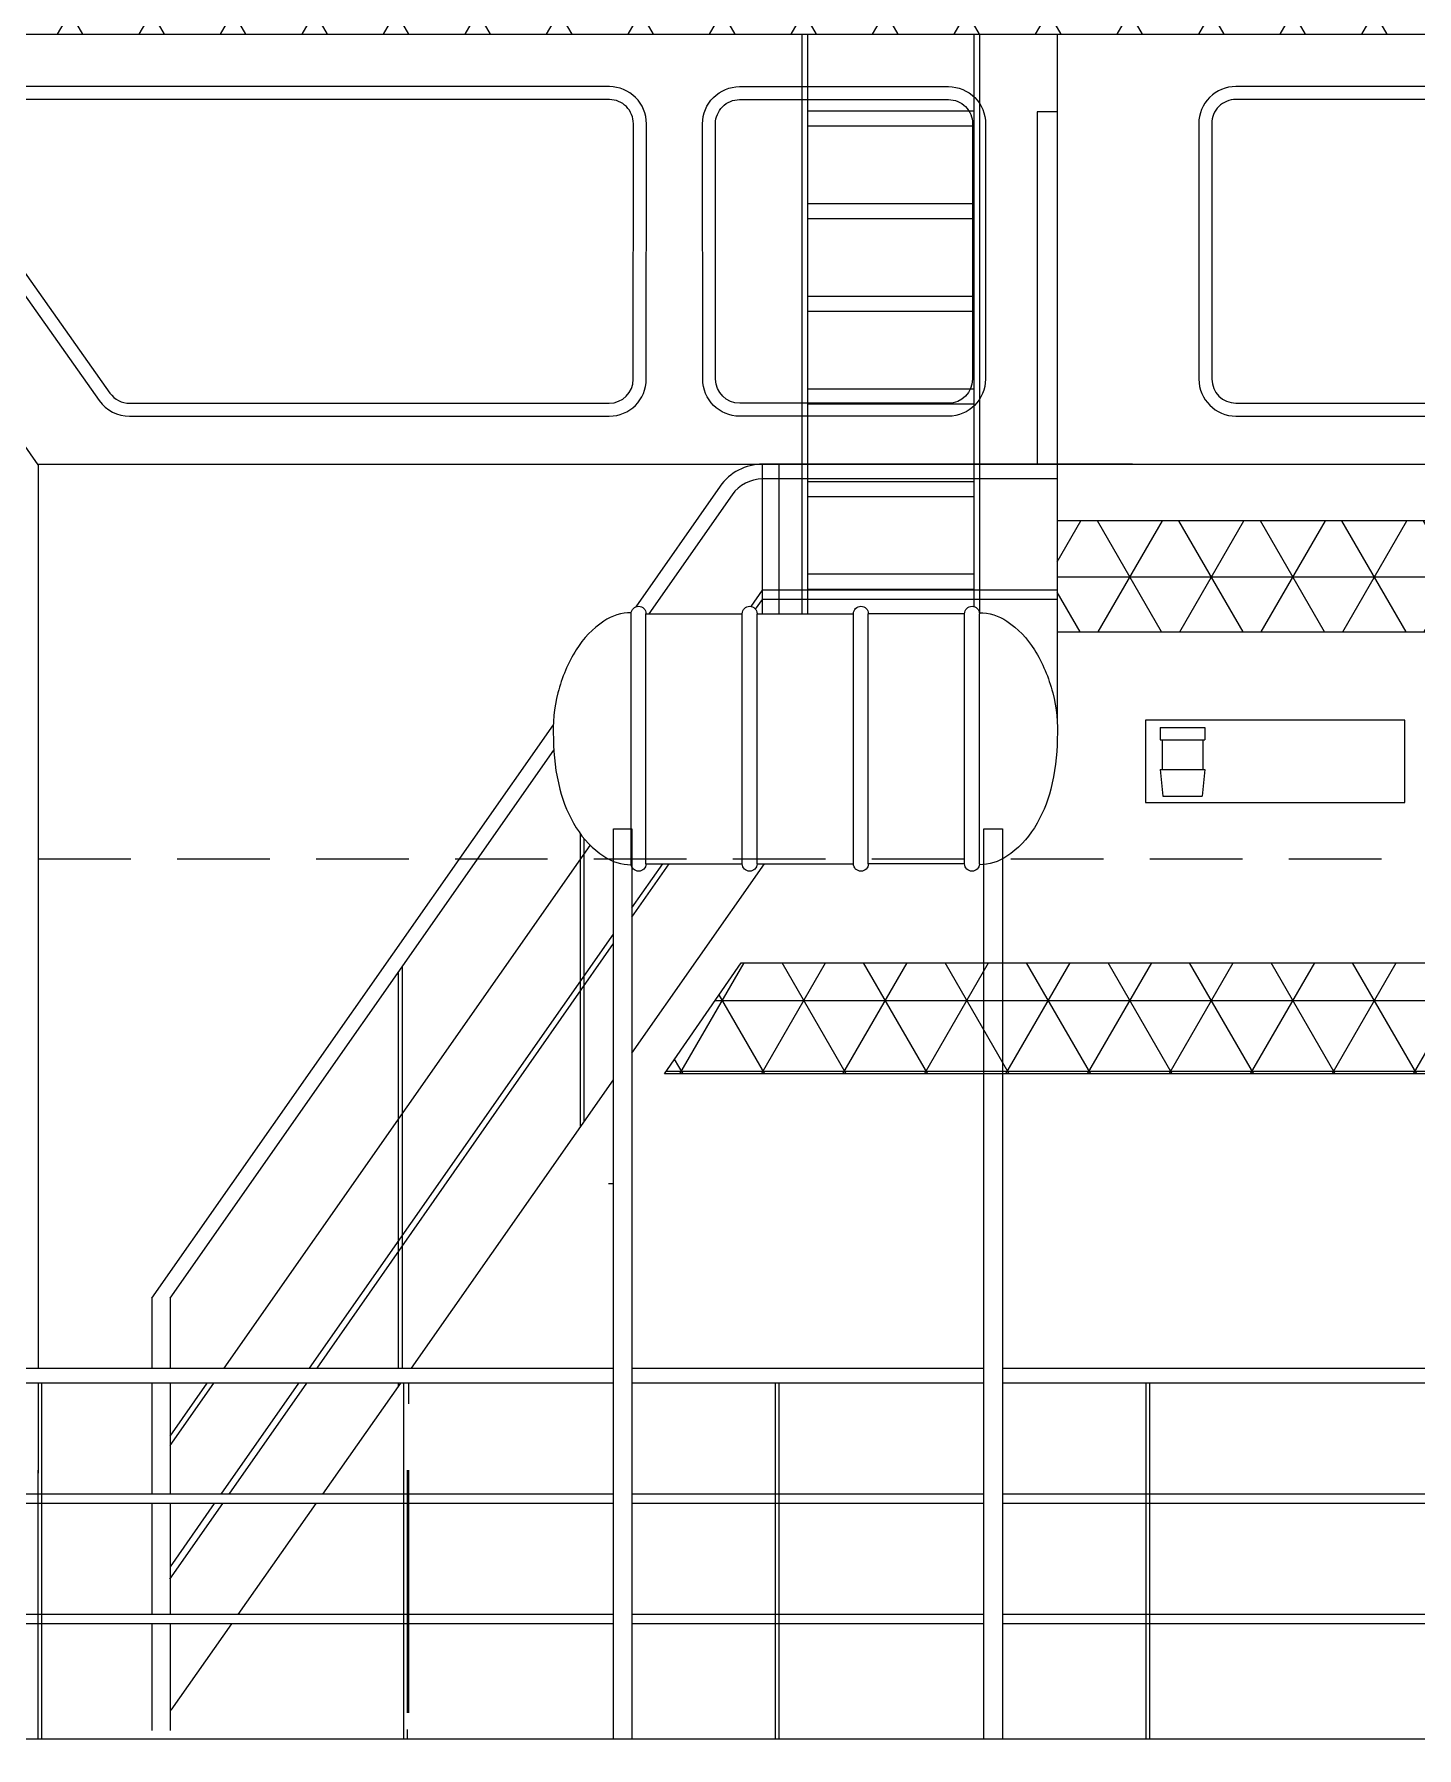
# Model space of a CAD drawing. Extents: x -79364 to 3230, y 28528 to 72157.
# Drawn here: x -58281 to -54550, y 55406 to 60031 of the extents above; entities that cross this region are included whole.
import ezdxf

# ---------------------------------------------------------------- set-up
doc = ezdxf.new("R2010")
doc.units = 0
doc.header["$LTSCALE"] = 500
doc.linetypes.add('DASHED', pattern=[0.75, 0.5, -0.25])
doc.layers.get('0').update_dxf_attribs({"linetype": 'CONTINUOUS'})
for name, color, linetype in [('S0CO1', 1, 'CONTINUOUS'), ('S0CO2', 2, 'CONTINUOUS'), ('S0CO3', 3, 'CONTINUOUS'), ('S0DA1', 1, 'DASHED'), ('Vannlinje', 5, 'CONTINUOUS')]:
    doc.layers.add(name, color=color, linetype=linetype)

# ---------------------------------------------------------------- blocks, each defined once
blk = doc.blocks.new('FLÅTE-20-25-PLAN')
at = {"color": 0, "linetype": 'ByBlock'}
for p, q in [((-470, 675), (-470, 0)), ((-430, 675), (-430, 0)), ((-430, 675), (-170, 675)), ((-170, 675), (-170, 0)), ((-130, 675), (-130, 0)), ((-130, 675), (130, 675)), ((130, 675), (130, 0)), ((170, 675), (170, 0)), ((430, 675), (170, 675)), ((430, 675), (430, 0)), ((470, 675), (470, 0)), ((-430, 0), (-170, 0)), ((-130, 0), (130, 0)), ((430, 0), (170, 0))]:
    blk.add_line(p, q, dxfattribs=at)
for points in [[(-469.6, -2.5, -0.148769), (-544, 20.1, -0.107097), (-618.1, 97.1, -0.075852), (-667.6, 213.4, -0.076955), (-679.6, 337.5, -0.062698), (-662.5, 473.4, -0.075852), (-618.1, 577.9, -0.107097), (-544, 654.8, -0.148769), (-469.6, 677.5, -0.148769)], [(469.6, -2.5, 0.148769), (544, 20.1, 0.107097), (618.1, 97.1, 0.075852), (667.6, 213.4, 0.076955), (679.6, 337.5, 0.062698), (662.5, 473.4, 0.075852), (618.1, 577.9, 0.107097), (544, 654.8, 0.148769), (469.6, 677.5, 0.148769)]]:
    blk.add_lwpolyline(points, format="xyb", dxfattribs=at)
for centre, start, end in [((-450, 675), 0, 180), ((-150, 675), 0, 180), ((150, 675), 0, 180), ((450, 675), 0, 180), ((-450, 0), 180, 0), ((-150, 0), 180, 0), ((150, 0), 180, 0), ((450, 0), 180, 0)]:
    blk.add_arc(centre, 20, start, end, dxfattribs=at)
blk = doc.blocks.new('la')
at = {"layer": 'S0CO2'}
for p, q in [((-60, 185), (60, 185)), ((-60, 185), (-60, 152)), ((60, 185), (60, 152)), ((-60, 152), (60, 152)), ((-55, 152), (-55, 72)), ((55, 152), (55, 72)), ((-60, 72), (60, 72)), ((-60, 72), (-52.9, 0)), ((60, 72), (52.9, 0)), ((-52.9, 0), (52.9, 0))]:
    blk.add_line(p, q, dxfattribs=at)

msp = doc.modelspace()

# ---------------------------------------------------------------- hatches: boundary and pattern name
at = {"layer": 'Vannlinje'}
h = msp.add_hatch(dxfattribs=at)
h.set_pattern_fill('NET3', color=0, scale=60)
h.set_pattern_definition([(0, (-76551.82, -28873.9), (0, 190.5), []), (60, (-76551.82, -28873.9), (-164.97784, 95.25), []), (120, (-76551.82, -28873.9), (-164.97784, -95.25), [])])
h.paths.add_polyline_path([(-56580.719, 57224.699), (-56373.38, 57524.699), (-47770.984, 57524.699), (-47357.932, 57224.699)])
h.paths.add_polyline_path([(-59366.791, 60030.513), (-51149.685, 60030.24), (-51255.826, 60093.724), (-51369.355, 60155.776), (-51410.938, 60176.458), (-51499.835, 60217.242), (-51578.154, 60250.267), (-51686.763, 60288.242), (-51798.898, 60317.237), (-51897.713, 60333.544), (-52046.487, 60349.5), (-52156.17, 60358.137), (-52271.386, 60365.79), (-52403.914, 60373.542), (-52562.631, 60381.82), (-59120.803, 60381.82)])
h.paths.add_polyline_path([(-55520.823, 58717.735), (-55520.823, 58417.735), (-53505.66, 58417.735), (-53715.722, 58717.735)])
h.paths.add_polyline_path([(-52216.638, 58417.735), (-52426.7, 58717.735), (-53518.091, 58717.735), (-53308.029, 58417.735)])

# ---------------------------------------------------------------- linework, layer by layer
at = {"layer": 'S0CO1', "color": 0}
for p, q in [((-56209.742, 60030.513), (-56209.742, 58466.671)), ((-56194.742, 60030.513), (-56194.742, 58466.671)), ((-55744.742, 58485.841), (-55744.742, 60030.513)), ((-55729.742, 58469.191), (-55729.742, 60030.513)), ((-56194.742, 59823.86), (-55744.742, 59823.86)), ((-55575.036, 59821.299), (-55575.036, 58870.24)), ((-55520.823, 59821.299), (-55575.036, 59821.299)), ((-56194.742, 59783.173), (-55744.742, 59783.173)), ((-56194.742, 59573.86), (-55744.742, 59573.86)), ((-56194.742, 59533.173), (-55744.742, 59533.173)), ((-56194.742, 59323.86), (-55744.742, 59323.86)), ((-56194.742, 59283.173), (-55744.742, 59283.173)), ((-56194.742, 59073.86), (-55744.742, 59073.86)), ((-56194.742, 59033.173), (-55744.742, 59033.173)), ((-58272.058, 58870.24), (-52437.861, 58870.24)), ((-56315.905, 58466.671), (-56315.905, 58870.24)), ((-55317.77, 58870.24), (-56314.938, 58870.24)), ((-55520.823, 58830.24), (-56314.938, 58830.24)), ((-56270.823, 58466.671), (-56270.823, 58870.24)), ((-56657.224, 58485.486), (-56429.619, 58810.54)), ((-56621.568, 58466.671), (-56396.853, 58787.597)), ((-56194.742, 58823.86), (-55744.742, 58823.86)), ((-56194.742, 58783.173), (-55744.742, 58783.173)), ((-56194.742, 58573.86), (-55744.742, 58573.86)), ((-56346.664, 58486.311), (-56315.905, 58530.24)), ((-56334.477, 58478.716), (-56315.905, 58505.24)), ((-55520.823, 58530.24), (-56315.905, 58530.24)), ((-55520.823, 58505.24), (-56315.905, 58505.24)), ((-56194.742, 58533.173), (-55744.742, 58533.173)), ((-57963.873, 56619.398), (-56880.466, 58166.664)), ((-57915.042, 56619.398), (-56879.216, 58098.711)), ((-56806.953, 57082.494), (-56806.953, 57871.611)), ((-56796.953, 57096.775), (-56796.953, 57858.923)), ((-57768.835, 56430.24), (-56780.731, 57841.4)), ((-56668.562, 57647.841), (-56567.817, 57791.719)), ((-56668.562, 57672.841), (-56585.323, 57791.719)), ((-57538.917, 56430.24), (-56718.562, 57601.434)), ((-57518.095, 56430.24), (-56718.562, 57576.434)), ((-57298.001, 56430.24), (-57298.001, 57500.625)), ((-57288.001, 56430.24), (-57288.001, 57514.907)), ((-56731.639, 56928.535), (-56718.562, 56928.535)), ((-57963.873, 56619.398), (-57963.873, 56430.24)), ((-57915.042, 56619.398), (-57915.042, 56430.24)), ((-59189.185, 56430.24), (-57770.823, 56430.24)), ((-57770.823, 56430.24), (-56718.562, 56430.24)), ((-56668.562, 56430.24), (-55718.562, 56430.24)), ((-55668.562, 56430.24), (-37567.336, 56430.24)), ((-57270.823, 56390.24), (-59189.185, 56390.24)), ((-58270.823, 56390.24), (-58270.823, 56146.647)), ((-58260.823, 56149.052), (-58260.823, 56390.24)), ((-57963.873, 56390.24), (-57963.873, 56090.24)), ((-57915.042, 56221.435), (-57796.844, 56390.24)), ((-57915.042, 56246.435), (-57814.349, 56390.24)), ((-57915.042, 56390.24), (-57915.042, 56090.24)), ((-57777.067, 56090.24), (-57566.934, 56390.24)), ((-57755.263, 56090.24), (-57545.997, 56390.24)), ((-56718.562, 56390.24), (-57349.695, 56390.24)), ((-57298.001, 56381.205), (-57298.001, 56390.24)), ((-57283.66, 56132.491), (-57283.66, 56390.24)), ((-57270.823, 56334.488), (-57270.823, 56390.24)), ((-55718.562, 56390.24), (-56668.562, 56390.24)), ((-56280.823, 56132.491), (-56280.823, 56390.24)), ((-56270.823, 56148.079), (-56270.823, 56390.24)), ((-37567.336, 56390.24), (-55668.562, 56390.24)), ((-55280.823, 56095.032), (-55280.823, 56390.24)), ((-55270.823, 56120.662), (-55270.823, 56390.24)), ((-58270.823, 55450.677), (-58270.823, 56155.109)), ((-58260.823, 55500.371), (-58260.823, 56155.109)), ((-57283.66, 55452.233), (-57283.66, 56155.109)), ((-57273.66, 55500.371), (-57273.66, 56155.109)), ((-56280.823, 55452.233), (-56280.823, 56155.109)), ((-56270.823, 55500.371), (-56270.823, 56155.109)), ((-55280.823, 55451.459), (-55280.823, 56155.109)), ((-55270.823, 55500.371), (-55270.823, 56155.109)), ((-56718.562, 56065.24), (-59188.783, 56065.24)), ((-56718.562, 56090.24), (-59174.192, 56090.24)), ((-57963.873, 56065.24), (-57963.873, 55765.24)), ((-57915.368, 55860.717), (-57772.702, 56065.24)), ((-57915.042, 56065.24), (-57915.042, 55765.24)), ((-57914.113, 55894.584), (-57794.578, 56065.24)), ((-55718.562, 56090.24), (-56668.562, 56090.24)), ((-55718.562, 56065.24), (-56668.562, 56065.24)), ((-43280.823, 56090.24), (-55668.562, 56090.24)), ((-43270.823, 56065.24), (-55668.562, 56065.24)), ((-56718.562, 55765.24), (-59179.056, 55765.24)), ((-56718.562, 55740.24), (-59179.056, 55740.24)), ((-57963.873, 55740.24), (-57963.873, 55452.763)), ((-57915.042, 55740.24), (-57915.042, 55452.763)), ((-55718.562, 55765.24), (-56668.562, 55765.24)), ((-55718.562, 55740.24), (-56668.562, 55740.24)), ((-53900.026, 55765.24), (-55668.562, 55765.24)), ((-53936.8, 55740.24), (-55668.562, 55740.24)), ((-58270.823, 55430.24), (-58270.823, 55455.24)), ((-58260.823, 55430.24), (-58260.823, 55455.24)), ((-57283.66, 55430.24), (-57283.66, 55455.24)), ((-57273.66, 55430.24), (-57273.66, 55455.24)), ((-56280.823, 55430.24), (-56280.823, 55455.24)), ((-56270.823, 55430.24), (-56270.823, 55455.24)), ((-55280.823, 55430.24), (-55280.823, 55455.24)), ((-55270.823, 55430.24), (-55270.823, 55455.24))]:
    msp.add_line(p, q, dxfattribs=at)
for points in [[(-58024.149, 59034.708), (-56729.648, 59034.726, 0.41406237), (-56664.648, 59099.692), (-56664.292, 59789.15, 0.41436477), (-56729.292, 59854.183), (-58511.836, 59854.165, 0.60844985), (-58564.902, 59751.629), (-58077.215, 59062.171, 0.24343323)], [(-56377.813, 59854.152), (-55813.939, 59854.165, -0.41436477), (-55748.939, 59789.132), (-55749.295, 59099.674, -0.41406237), (-55814.295, 59034.708), (-56377.457, 59034.694, -0.41406237), (-56442.457, 59099.661), (-56442.813, 59789.118, -0.41436477)], [(-55038.2, 59034.981), (-54093.636, 59034.981, 0.24630508), (-54040.166, 59063.021), (-53563.604, 59752.479, 0.60474352), (-53617.074, 59854.438), (-55038.556, 59854.438, 0.41436477), (-55103.556, 59789.405), (-55103.2, 59099.947, 0.41406237)]]:
    msp.add_lwpolyline(points, format="xyb", close=True, dxfattribs=at)
for radius in [140, 100]:
    msp.add_arc((-56315.905, 58730.24), radius, 90, 145, dxfattribs=at)
at = {"layer": 'S0CO2', "color": 0}
for points in [[(-58024.149, 58999.708), (-56729.648, 58999.726, 0.41406237), (-56629.648, 59099.674), (-56629.292, 59789.132, 0.41436477), (-56729.292, 59889.183), (-58511.836, 59889.165, 0.60844985), (-58593.476, 59731.417), (-58105.789, 59041.959, 0.24343323)], [(-56377.813, 59889.152), (-55813.939, 59889.165, -0.41436477), (-55713.939, 59789.114), (-55714.295, 59099.656, -0.41406237), (-55814.295, 58999.708), (-56377.457, 58999.694, -0.41406237), (-56477.457, 59099.643), (-56477.813, 59789.1, -0.41436477)], [(-55038.2, 58999.981), (-54093.636, 58999.981, 0.24630508), (-54011.375, 59043.12), (-53534.813, 59732.578, 0.60474352), (-53617.074, 59889.438), (-55038.556, 59889.438, 0.41436477), (-55138.556, 59789.386), (-55138.2, 59099.929, 0.41406237)]]:
    msp.add_lwpolyline(points, format="xyb", close=True, dxfattribs=at)
msp.add_lwpolyline([(-55282.721, 57957.297), (-54582.721, 57957.297), (-54582.721, 58179.415), (-55282.721, 58179.415)], close=True, dxfattribs=at)
for points in [[(-56718.562, 55429.978), (-56718.562, 57885.617), (-56668.562, 57885.617), (-56668.562, 55429.978)], [(-55718.562, 55429.978), (-55718.562, 57885.617), (-55668.562, 57885.617), (-55668.562, 55429.978)]]:
    msp.add_lwpolyline(points, dxfattribs=at)
msp.add_lwpolyline([(-64600.82, 53832.23), (-64600.82, 52897.23, 0.41421356), (-64550.82, 52847.23), (-60540.822, 52847.23, 0.41421356), (-60490.822, 52897.23), (-60490.822, 55430.24), (-57270.823, 55430.24)], format="xyb", dxfattribs=at)
at = {"layer": 'S0CO3', "color": 0}
for p, q in [((-59366.791, 60030.513), (-51150.133, 60030.513)), ((-58270.823, 58868.476), (-59084.49, 60030.513)), ((-55520.823, 60030.513), (-55520.823, 58175.399)), ((-58270.823, 58868.476), (-58270.823, 56430.24)), ((-56668.562, 57280.136), (-56310.348, 57791.719)), ((-57263.666, 56430.24), (-56718.562, 57208.729)), ((-57502.579, 56090.24), (-57291.75, 56390.24)), ((-57270.823, 55500.371), (-57270.823, 56155.109)), ((-57730.977, 55765.24), (-57520.148, 56065.24)), ((-57911.923, 55507.762), (-57748.546, 55740.24)), ((-57270.823, 55430.24), (-52736.427, 55430.24))]:
    msp.add_line(p, q, dxfattribs=at)
at = {"layer": 'S0DA1', "color": 0, "linetype": 'DASHED'}
for p, q in [((-58270.823, 57805.24), (-51467.958, 57805.513)), ((-58260.823, 55449.468), (-58260.823, 56155.109)), ((-56270.823, 55451.459), (-56270.823, 56155.109)), ((-55270.823, 55454.554), (-55270.823, 56155.109)), ((-58260.823, 55430.24), (-58260.823, 55455.24)), ((-57273.66, 55430.24), (-57273.66, 55455.24)), ((-56270.823, 55430.24), (-56270.823, 55455.24)), ((-55270.823, 55430.24), (-55270.823, 55455.24))]:
    msp.add_line(p, q, dxfattribs=at)
at = {"layer": 'Vannlinje', "color": 0}
msp.add_lwpolyline([(-59366.791, 60030.513), (-51149.685, 60030.24), (-51255.826, 60093.724), (-51369.355, 60155.776), (-51410.938, 60176.458), (-51499.835, 60217.242), (-51578.154, 60250.267), (-51686.763, 60288.242), (-51798.898, 60317.237), (-51897.713, 60333.544), (-52046.487, 60349.5), (-52156.17, 60358.137), (-52271.386, 60365.79), (-52403.914, 60373.542), (-52562.631, 60381.82), (-59120.803, 60381.82), (-59366.791, 60030.513)], dxfattribs=at)
for points in [[(-55520.823, 58717.735), (-55520.823, 58417.735), (-53505.66, 58417.735), (-53715.722, 58717.735)], [(-56580.719, 57224.699), (-56373.38, 57524.699), (-47770.984, 57524.699), (-47357.932, 57224.699)]]:
    msp.add_lwpolyline(points, close=True, dxfattribs=at)

# ---------------------------------------------------------------- block references
at = {"layer": 'S0CO1', "color": 0, "xscale": -1, "rotation": 180}
msp.add_blockref('FLÅTE-20-25-PLAN', (-56200.443, 58466.671), dxfattribs=at)
at = {"layer": 'S0CO2', "color": 0}
msp.add_blockref('la', (-55182.554, 57974.55), dxfattribs=at)

doc.saveas('drawing.dxf')
